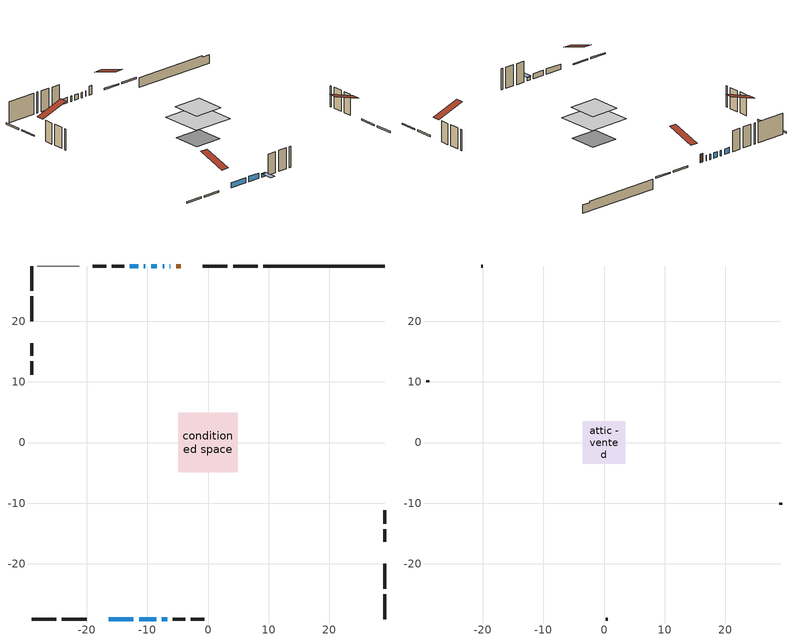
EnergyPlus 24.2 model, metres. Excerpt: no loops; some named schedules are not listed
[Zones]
conditioned space
 floor adiabatic (AdiabaticFloorConstruction): -4.91,-4.91 -4.91,4.91 4.91,4.91 4.91,-4.91 z2.75
 floor foundation (Slab1 construction): -3.32,-3.32 -3.32,3.32 3.32,3.32 3.32,-3.32 z-1.98
 wall outside (RimJoist1 construction): 8.23,29.12 4.13,29.12 / -29.12,-29.12 -25.03,-29.12 / -29.12,29.12 -29.12,25.03 / 29.12,-29.12 29.12,-25.03 z0.31:0.61
 wall outside (RimJoist2 construction): 3.2,29.12 -0.89,29.12 / -24.1,-29.12 -20.01,-29.12 / -29.12,24.1 -29.12,20.01 / 29.12,-24.1 29.12,-20.01 z0.31:0.61
 wall outside (AdiabaticWallConstruction 1): -4.53,29.12 -5.28,29.12 z0.31:2.34
 wall outside (AdiabaticWallConstruction): -6.21,29.12 -6.31,29.12 / -7.24,29.12 -7.49,29.12 / -8.42,29.12 -9.39,29.12 / -16.36,-29.12 -12.3,-29.12 / -10.32,29.12 -10.58,29.12 / -11.37,-29.12 -8.55,-29.12 / -11.5,29.12 -12.92,29.12 z0.31:1.53; -7.62,-29.12 -6.76,-29.12 z0.31:1.02
 wall outside (Wall1 construction): -13.84,29.12 -15.9,29.12 / -5.83,-29.12 -3.78,-29.12 / -29.12,16.36 -29.12,14.31 / 29.12,-16.36 29.12,-14.31 z0.31:5.19
 wall outside (Wall2 construction): -16.83,29.12 -19.04,29.12 / -2.85,-29.12 -0.63,-29.12 / -29.12,13.38 -29.12,11.17 / 29.12,-13.38 29.12,-11.17 z0.31:5.19
 wall foundation (FoundationWall1 construction): 9.15,29.12,-1.98 9.15,29.12,0.31 27.12,29.12,0.31 27.12,29.12,0 29.12,29.12,0 29.12,29.12,-1.98
 wall adiabatic (Wall4 construction): -21.21,29.12 -28.19,29.12 z0.31:5.19
 window (WindowConstruction 6): -6.21,29.12 -6.31,29.12 z0.31:1.53
 window (WindowConstruction): -7.24,29.12 -7.49,29.12 z0.31:1.53
 window (WindowConstruction 1): -8.42,29.12 -9.39,29.12 z0.31:1.53
 window (WindowConstruction 2): -16.36,-29.12 -12.3,-29.12 z0.31:1.53
 window (WindowConstruction 3): -10.32,29.12 -10.58,29.12 z0.31:1.53
 window (WindowConstruction 4): -11.37,-29.12 -8.55,-29.12 z0.31:1.53
 window (WindowConstruction 5): -11.51,29.12 -12.92,29.12 z0.31:1.53
 window (WindowConstruction 7): -7.62,-29.12 -6.76,-29.12 z0.31:1.02
 door (Door): -4.53,29.12 -5.28,29.12 z0.31:2.34
 ceiling adiabatic (AdiabaticFloorConstruction): 4.91,-4.91 4.91,4.91 -4.91,4.91 -4.91,-4.91 z2.75
attic - vented
 floor to conditioned space (Floor1 construction Reversed): -3.47,-3.47 -3.47,3.47 3.47,3.47 3.47,-3.47 z5.19
 wall outside (Wall3 construction): -19.97,29.12 -20.29,29.12 / 0.3,-29.12 0.61,-29.12 / -29.12,10.24 -29.12,9.92 / 29.12,-10.24 29.12,-9.92 z0.31:5.19
 roof outside (Roof1 construction): -3.6,29.12,5.19 -3.6,22.35,7.44 -1.82,22.35,7.44 -1.82,29.12,5.19; -17.29,-29.12,5.19 -17.29,-22.35,7.44 -19.08,-22.35,7.44 -19.08,-29.12,5.19; -29.12,17.29,5.19 -22.35,17.29,7.44 -22.35,19.08,7.44 -29.12,19.08,5.19; 29.12,-17.29,5.19 22.35,-17.29,7.44 22.35,-19.08,7.44 29.12,-19.08,5.19
shading: -6.61,-29.12 -7.77,-29.12 -7.77,-32.17 -6.61,-32.17 z1.17
[Building]
Building 1: Terrain=Suburbs
[Site:Location]
Abbotsford AP_BC: Latitude {deg}=49.03; Longitude {deg}=-122.36; Time Zone {hr}=-8; Elevation {m}=59; Keep Site Location Information=Yes
[Site:GroundTemperature:Shallow]
7.96212, 6.86663, 6.7789, 7.29877, 9.38574, 11.463, 13.2638, 14.4046, 14.5016, 13.5737, 11.8188, 9.80525
[Site:WaterMainsTemperature]
Calculation Method=Schedule; Temperature Schedule=mains temperature schedule
[Material] Roughness=Rough; Thermal Absorptance=0.9
Name | Thickness {m} | Conductivity {W/m-K} | Density {kg/m3} | Specific Heat {J/kg-K} | Solar Absorptance | Visible Absorptance
asphalt or fiberglass shingles | 0.00635 | 0.162714 | 1121.4 | 1465.45 | 0.4 | 0.4
ceiling stud and cavity | 0.1397 | 0.0760664 | 65.682 | 1177.47 | 0.7 | 0.7
concrete 4.0 in. | 0.1016 | 1.803125 | 2242.8 | 837.4 | 0.7 | 0.7
concrete 8.0 in. | 0.2032 | 1.803125 | 2242.8 | 837.4 | 0.7 | 0.7
door material | 0.04445 | 0.053851 | 512.64 | 1214.23 | 0.7 | 0.7
exterior vertical ins | 0.0368971 | 0.029427 | 32.04 | 1214.23 | 0.7 | 0.7
floor covering | 0.0127 | 0.0433444 | 54.468 | 1339.84 | 0.6 | 0.6
floor rigid ins; wall rigid ins | 0.512978 | 0.029427 | 32.04 | 1214.23 | 0.7 | 0.7
floor stud and cavity | 0.1397 | 1.75129 | 37.0049 | 1207.88 | 0.7 | 0.7
furniture material conditioned space 1 | 0.1524 | 0.115458 | 640.8 | 1214.23 | 0.6 | 0.6
gypsum board | 0.0127 | 0.160291 | 801 | 837.4 | 0.6 | 0.6
gypsum board 1 | 0.0127 | 0.160291 | 801 | 837.4 | 0.7 | 0.7
osb sheathing 0.5 in. | 0.0127 | 0.115458 | 512.64 | 1214.23 | 0.7 | 0.7
osb sheathing 0.5 in. 1 | 0.0127 | 0.115458 | 512.64 | 1214.23 | 0.4 | 0.4
osb sheathing 0.75 in. | 0.01905 | 0.115458 | 512.64 | 1214.23 | 0.7 | 0.7
osb sheathing 2.0 in. | 0.0508 | 0.115458 | 512.64 | 1214.23 | 0.7 | 0.7
rim joist stud and cavity | 0.0508 | 0.0452492 | 125.044 | 1163.47 | 0.6 | 0.6
rim joist stud and cavity 1 | 0.0508 | 0.0383858 | 125.044 | 1163.47 | 0.6 | 0.6
wall stud and cavity | 0.1397 | 0.0994217 | 139.0536 | 1170.24 | 0.7 | 0.7
wall stud and cavity 1 | 0.1397 | 0.0992973 | 139.0536 | 1170.24 | 0.7 | 0.7
wall stud and cavity 2 | 0.0889 | 6.9971 | 50.32683 | 1063.81 | 0.6 | 0.6
wall stud and cavity 3 | 0.1397 | 0.0889898 | 139.0536 | 1170.24 | 0.7 | 0.7
wall stud and cavity 4 | 0.0889 | 0.380278 | 52.3479 | 1209.89 | 0.7 | 0.7
wall stud and cavity 5 | 0.0889 | 0.391764 | 83.0341 | 1211.67 | 0.7 | 0.7
wood siding | 0.0254 | 0.102417 | 544.68 | 1172.36 | 0.4 | 0.4
wood siding 1 | 0.00254 | 0.102417 | 544.68 | 1172.36 | 0.4 | 0.4
wood siding 2; wood siding 3; wood siding 4 | 0.0254 | 0.102417 | 544.68 | 1172.36 | 0.7 | 0.7
[WindowMaterial:SimpleGlazingSystem]
Name | U-Factor {W/m2-K} | Solar Heat Gain Coefficient
WindowMaterial | 7.90491 | 0.64
WindowMaterial 1 | 7.14236 | 0.74
WindowMaterial 2 | 6.958389 | 0.78
WindowMaterial 3 | 7.00722 | 0.76
WindowMaterial 4 | 5.51277 | 0.55
WindowMaterial 5 | 3.0383 | 0.47
[Construction]
AdiabaticFloorConstruction: floor stud and cavity, floor rigid ins, osb sheathing 0.75 in., floor covering
AdiabaticWallConstruction: wood siding 3, wall rigid ins, wall stud and cavity 4, gypsum board
AdiabaticWallConstruction 1: wood siding 4, wall rigid ins, wall stud and cavity 4, gypsum board
Door: door material
Floor1 construction Reversed: gypsum board, ceiling stud and cavity
FoundationWall1 construction: concrete 8.0 in., gypsum board 1
furniture construction conditioned space 1: furniture material conditioned space 1
PartitionWallConstruction: gypsum board, wall stud and cavity 5, gypsum board
RimJoist1 construction: wood siding 2, osb sheathing 2.0 in., rim joist stud and cavity
RimJoist2 construction: wood siding 2, osb sheathing 2.0 in., rim joist stud and cavity 1
Roof1 construction: asphalt or fiberglass shingles
Slab1 construction: concrete 4.0 in.
Wall1 construction: wood siding, osb sheathing 0.5 in., wall stud and cavity, gypsum board
Wall2 construction: wood siding, osb sheathing 0.5 in., wall stud and cavity 1, gypsum board
Wall3 construction: wood siding 1, wall stud and cavity 2
Wall4 construction: osb sheathing 0.5 in. 1, wall stud and cavity 3, gypsum board
WindowConstruction; WindowConstruction 3: WindowMaterial
WindowConstruction 1: WindowMaterial 1
WindowConstruction 2: WindowMaterial 2
WindowConstruction 4; WindowConstruction 5: WindowMaterial 3
WindowConstruction 6: WindowMaterial 4
WindowConstruction 7: WindowMaterial 5
[Zone] Multiplier=1; Part of Total Floor Area=Yes
Name | Volume {m3}
attic - vented | 17.6862
conditioned space | 358.1
[Space]
Name | Zone | Volume {m3}
attic - vented 1 | attic - vented | 17.6862
conditioned space 1 | conditioned space | 358.1
[ZoneInfiltration:EffectiveLeakageArea]
infil attic - vented 1: Zone or Space=attic - vented 1; Schedule=Always On Discrete; Effective Air Leakage Area {cm2}=2186.72; Stack Coefficient=0.000496013; Wind Coefficient=1.50476e-05
[ZoneMixing]
whole house fan mix: Zone or Space=attic - vented; Schedule=Always On Continuous; Design Flow Rate Calculation Method=Flow/Zone; Design Flow Rate {m3/s}=0; Source Zone or Space=conditioned space
[SurfaceProperty:ExposedFoundationPerimeter]
Slab1: Exposed Perimeter Calculation Method=TotalExposedPerimeter; Total Exposed Perimeter {m}=19.964
[InternalMass] Zone or ZoneList=conditioned space; Space or SpaceList=conditioned space 1
Name | Construction | Surface Area {m2}
furniture mass conditioned space 1 | furniture construction conditioned space 1 | 56.2799
partition wall mass | PartitionWallConstruction | 140.7
[Lights]
interior lighting: Zone or ZoneList or Space or SpaceList=conditioned space 1; Schedule=interior lighting schedule; Design Level Calculation Method=LightingLevel; Lighting Level {W}=343.2; Return Air Fraction=0; Fraction Radiant=0.6; Fraction Visible=0.2; Fraction Replaceable=1
[People]
occupants: Zone or ZoneList or Space or SpaceList=conditioned space 1; Number of People Schedule=occupants schedule; Number of People Calculation Method=People; Number of People=3; Fraction Radiant=0.314171; Sensible Heat Fraction=0.56303; Activity Level Schedule=occupants activity schedule; Carbon Dioxide Generation Rate {m3/s-W}=0; Enable ASHRAE 55 Comfort Warnings=No; Mean Radiant Temperature Calculation Type=EnclosureAveraged
[ElectricEquipment] Zone or ZoneList or Space or SpaceList=conditioned space 1; Design Level Calculation Method=EquipmentLevel
Name | Schedule | Design Level {W} | Fraction Latent | Fraction Radiant | Fraction Lost
clothes dryer | clothes dryer schedule | 140.772 | 0.015 | 0.081 | 0.85
clothes washer | clothes washer schedule | 32.1985 | 0.03 | 0.162 | 0.7
cooking range | cooking range schedule | 208.969 | 0.08 | 0.432 | 0.2
dishwasher | dishwasher schedule | 66.8632 | 0.3 | 0.18 | 0.4
fridge | fridge schedule | 72.9452 | 0 | 0.6 | 0
mech vent house fan | mech vent house fan schedule | 0 | 0 | 0 | 1
mech vent house fan cfis | mech vent house fan cfis schedule | 0 | 0 | 0 | 0
misc plug loads | misc plug loads schedule | 494.7 | 0.045 | 0.513 | 0.1
whole house fan | Always On Discrete | 0 | 0 | 0 | 1
[OtherEquipment] Zone or ZoneList or Space or SpaceList=conditioned space 1; Design Level Calculation Method=EquipmentLevel
Name | Fuel Type | Schedule | Design Level {W} | Fraction Latent | Fraction Radiant | Fraction Lost
clothes dryer 1 | Electricity | clothes dryer schedule | 0 | 0.015 | 0.081 | 0.85
cooking range 1 | Electricity | cooking range schedule | 0 | 0.08 | 0.432 | 0.2
general water use latent | None | general water use schedule | 59.3978 | 1 | 0 | 0
general water use sensible | None | general water use schedule | -58.539 | 0 | 0.6 | 0
mech vent house fan latent load | None | Always On Discrete | 0 | 1 | 0 | 0
mech vent house fan sensible load | None | Always On Discrete | 0 | 0 | 0 | 0
water heater energy adjustment1 | NaturalGas | Always On Discrete | 0.01 | 0 | 0 | 1
[ZoneInfiltration:DesignFlowRate] Zone or ZoneList or Space or SpaceList=conditioned space 1; Schedule=Always On Discrete; Design Flow Rate Calculation Method=Flow/Zone; Design Flow Rate {m3/s}=0
infil flow; natural vent flow; whole house fan flow
[Foundation:Kiva]
Foundation Kiva 1: Initial Indoor Air Temperature {C}=18; Wall Height Above Grade {m}=0.309982; Wall Depth Below Slab {m}=0.2032; Custom Block Material Name 1=exterior vertical ins; Custom Block Depth 1 {m}=2.28999; Custom Block X Position 1 {m}=0.2159; Custom Block Z Position 1 {m}=0
[Foundation:Kiva:Settings]
Soil Conductivity {W/m-K}=0.849921; Soil Density {kg/m3}=1842.3; Soil Specific Heat {J/kg-K}=418.7; Ground Solar Absorptivity=0.9; Ground Thermal Absorptivity=0.9; Ground Surface Roughness {m}=0.03; Far-Field Width {m}=40; Deep-Ground Boundary Condition=ZeroFlux; Deep-Ground Depth {m}=40; Minimum Cell Dimension {m}=0.2; Maximum Cell Growth Coefficient=3; Simulation Timestep=Timestep
[Exterior:Lights]
exterior lighting: Schedule=exterior lighting schedule; Design Level {W}=75.6
[Schedule:Constant]
Name | Hourly Value
Always On Continuous; mech vent house fan schedule; mech vent house fan cfis schedule; Always On Discrete | 1
occupants activity schedule | 117.228
fridge schedule | 0
[Schedule:Day:Interval]
interior lighting schedule day: No, 01:00, 0.108182, 04:00, 0.0901515, 05:00, 0.0991667, 06:00, 0.162273, 07:00, 0.270455, 08:00, 0.342576, 10:00, 0.369621, 11:00, 0.351591, 12:00, 0.333561, 13:00, 0.324545, 14:00, 0.31553, 15:00, 0.333561, 16:00, 0.369621, 17:00, 0.450758, 18:00, 0.585985, 19:00, 0.775303, 20:00, 0.955606, 21:00, 0.991667, 22:00, 0.712197, 23:00, 0.360606, 24:00, 0.162273
interior lighting schedule day 1: No, 01:00, 0.100909, 04:00, 0.0840909, 05:00, 0.0925, 06:00, 0.151364, 07:00, 0.252273, 08:00, 0.319545, 10:00, 0.344773, 11:00, 0.327955, 12:00, 0.311136, 13:00, 0.302727, 14:00, 0.294318, 15:00, 0.311136, 16:00, 0.344773, 17:00, 0.420455, 18:00, 0.546591, 19:00, 0.723182, 20:00, 0.891364, 21:00, 0.925, 22:00, 0.664318, 23:00, 0.336364, 24:00, 0.151364
interior lighting schedule default day: No, 24:00, 0
[Schedule:Week:Daily]
interior lighting schedule Week Rule - Jan1-Jan27: interior lighting schedule day, interior lighting schedule day, interior lighting schedule day, interior lighting schedule day, interior lighting schedule day, interior lighting schedule day, interior lighting schedule day, interior lighting schedule default day, interior lighting schedule default day, interior lighting schedule default day, interior lighting schedule default day, interior lighting schedule default day
interior lighting schedule Week Rule - Jan28-Feb3: interior lighting schedule day, interior lighting schedule day, interior lighting schedule day, interior lighting schedule day, interior lighting schedule day 1, interior lighting schedule day 1, interior lighting schedule day 1, interior lighting schedule default day, interior lighting schedule default day, interior lighting schedule default day, interior lighting schedule default day, interior lighting schedule default day
interior lighting schedule Week Rule - Feb4-Feb24: interior lighting schedule day 1, interior lighting schedule day 1, interior lighting schedule day 1, interior lighting schedule day 1, interior lighting schedule day 1, interior lighting schedule day 1, interior lighting schedule day 1, interior lighting schedule default day, interior lighting schedule default day, interior lighting schedule default day, interior lighting schedule default day, interior lighting schedule default day
interior lighting schedule Week Rule - Feb25-Mar3: interior lighting schedule day 1, interior lighting schedule day 1, interior lighting schedule day 1, interior lighting schedule day 1, interior lighting schedule day 2, interior lighting schedule day 2, interior lighting schedule day 2, interior lighting schedule default day, interior lighting schedule default day, interior lighting schedule default day, interior lighting schedule default day, interior lighting schedule default day
interior lighting schedule Week Rule - Mar4-Mar31: interior lighting schedule day 2, interior lighting schedule day 2, interior lighting schedule day 2, interior lighting schedule day 2, interior lighting schedule day 2, interior lighting schedule day 2, interior lighting schedule day 2, interior lighting schedule default day, interior lighting schedule default day, interior lighting schedule default day, interior lighting schedule default day, interior lighting schedule default day
interior lighting schedule Week Rule - Apr1-Apr28: interior lighting schedule day 3, interior lighting schedule day 3, interior lighting schedule day 3, interior lighting schedule day 3, interior lighting schedule day 3, interior lighting schedule day 3, interior lighting schedule day 3, interior lighting schedule default day, interior lighting schedule default day, interior lighting schedule default day, interior lighting schedule default day, interior lighting schedule default day
interior lighting schedule Week Rule - Apr29-May5: interior lighting schedule day 3, interior lighting schedule day 3, interior lighting schedule day 4, interior lighting schedule day 4, interior lighting schedule day 4, interior lighting schedule day 4, interior lighting schedule day 4, interior lighting schedule default day, interior lighting schedule default day, interior lighting schedule default day, interior lighting schedule default day, interior lighting schedule default day
interior lighting schedule Week Rule - May6-May26: interior lighting schedule day 4, interior lighting schedule day 4, interior lighting schedule day 4, interior lighting schedule day 4, interior lighting schedule day 4, interior lighting schedule day 4, interior lighting schedule day 4, interior lighting schedule default day, interior lighting schedule default day, interior lighting schedule default day, interior lighting schedule default day, interior lighting schedule default day
interior lighting schedule Week Rule - May27-Jun2: interior lighting schedule day 4, interior lighting schedule day 4, interior lighting schedule day 4, interior lighting schedule day 4, interior lighting schedule day 4, interior lighting schedule day 5, interior lighting schedule day 5, interior lighting schedule default day, interior lighting schedule default day, interior lighting schedule default day, interior lighting schedule default day, interior lighting schedule default day
interior lighting schedule Week Rule - Jun3-Jun30: interior lighting schedule day 5, interior lighting schedule day 5, interior lighting schedule day 5, interior lighting schedule day 5, interior lighting schedule day 5, interior lighting schedule day 5, interior lighting schedule day 5, interior lighting schedule default day, interior lighting schedule default day, interior lighting schedule default day, interior lighting schedule default day, interior lighting schedule default day
interior lighting schedule Week Rule - Jul1-Jul28: interior lighting schedule day 6, interior lighting schedule day 6, interior lighting schedule day 6, interior lighting schedule day 6, interior lighting schedule day 6, interior lighting schedule day 6, interior lighting schedule day 6, interior lighting schedule default day, interior lighting schedule default day, interior lighting schedule default day, interior lighting schedule default day, interior lighting schedule default day
interior lighting schedule Week Rule - Jul29-Aug4: interior lighting schedule day 6, interior lighting schedule day 6, interior lighting schedule day 6, interior lighting schedule day 7, interior lighting schedule day 7, interior lighting schedule day 7, interior lighting schedule day 7, interior lighting schedule default day, interior lighting schedule default day, interior lighting schedule default day, interior lighting schedule default day, interior lighting schedule default day
interior lighting schedule Week Rule - Aug5-Aug25: interior lighting schedule day 7, interior lighting schedule day 7, interior lighting schedule day 7, interior lighting schedule day 7, interior lighting schedule day 7, interior lighting schedule day 7, interior lighting schedule day 7, interior lighting schedule default day, interior lighting schedule default day, interior lighting schedule default day, interior lighting schedule default day, interior lighting schedule default day
interior lighting schedule Week Rule - Aug26-Sep1: interior lighting schedule day 7, interior lighting schedule day 7, interior lighting schedule day 7, interior lighting schedule day 7, interior lighting schedule day 7, interior lighting schedule day 7, interior lighting schedule day 8, interior lighting schedule default day, interior lighting schedule default day, interior lighting schedule default day, interior lighting schedule default day, interior lighting schedule default day
interior lighting schedule Week Rule - Sep2-Sep29: interior lighting schedule day 8, interior lighting schedule day 8, interior lighting schedule day 8, interior lighting schedule day 8, interior lighting schedule day 8, interior lighting schedule day 8, interior lighting schedule day 8, interior lighting schedule default day, interior lighting schedule default day, interior lighting schedule default day, interior lighting schedule default day, interior lighting schedule default day
interior lighting schedule Week Rule - Sep30-Oct6: interior lighting schedule day 8, interior lighting schedule day 9, interior lighting schedule day 9, interior lighting schedule day 9, interior lighting schedule day 9, interior lighting schedule day 9, interior lighting schedule day 9, interior lighting schedule default day, interior lighting schedule default day, interior lighting schedule default day, interior lighting schedule default day, interior lighting schedule default day
interior lighting schedule Week Rule - Oct7-Oct27: interior lighting schedule day 9, interior lighting schedule day 9, interior lighting schedule day 9, interior lighting schedule day 9, interior lighting schedule day 9, interior lighting schedule day 9, interior lighting schedule day 9, interior lighting schedule default day, interior lighting schedule default day, interior lighting schedule default day, interior lighting schedule default day, interior lighting schedule default day
interior lighting schedule Week Rule - Oct28-Nov3: interior lighting schedule day 9, interior lighting schedule day 9, interior lighting schedule day 9, interior lighting schedule day 9, interior lighting schedule day 10, interior lighting schedule day 10, interior lighting schedule day 10, interior lighting schedule default day, interior lighting schedule default day, interior lighting schedule default day, interior lighting schedule default day, interior lighting schedule default day
interior lighting schedule Week Rule - Nov4-Nov24: interior lighting schedule day 10, interior lighting schedule day 10, interior lighting schedule day 10, interior lighting schedule day 10, interior lighting schedule day 10, interior lighting schedule day 10, interior lighting schedule day 10, interior lighting schedule default day, interior lighting schedule default day, interior lighting schedule default day, interior lighting schedule default day, interior lighting schedule default day
interior lighting schedule Week Rule - Nov25-Dec1: interior lighting schedule day 10, interior lighting schedule day 10, interior lighting schedule day 10, interior lighting schedule day 10, interior lighting schedule day 10, interior lighting schedule day 10, interior lighting schedule day 11, interior lighting schedule default day, interior lighting schedule default day, interior lighting schedule default day, interior lighting schedule default day, interior lighting schedule default day
interior lighting schedule Week Rule - Dec2-Dec31: interior lighting schedule day 11, interior lighting schedule day 11, interior lighting schedule day 11, interior lighting schedule day 11, interior lighting schedule day 11, interior lighting schedule day 11, interior lighting schedule day 11, interior lighting schedule default day, interior lighting schedule default day, interior lighting schedule default day, interior lighting schedule default day, interior lighting schedule default day
occupants schedule Week Rule - Jan1-Dec31: occupants schedule day, occupants schedule day, occupants schedule day, occupants schedule day, occupants schedule day, occupants schedule day, occupants schedule day, occupants schedule default day, occupants schedule default day, occupants schedule default day, occupants schedule default day, occupants schedule default day
clothes dryer schedule Week Rule - Jan1-Dec31: clothes dryer schedule day, clothes dryer schedule day, clothes dryer schedule day, clothes dryer schedule day, clothes dryer schedule day, clothes dryer schedule day, clothes dryer schedule day, clothes dryer schedule default day, clothes dryer schedule default day, clothes dryer schedule default day, clothes dryer schedule default day, clothes dryer schedule default day
clothes washer schedule Week Rule - Jan1-Dec31: clothes washer schedule day, clothes washer schedule day, clothes washer schedule day, clothes washer schedule day, clothes washer schedule day, clothes washer schedule day, clothes washer schedule day, clothes washer schedule default day, clothes washer schedule default day, clothes washer schedule default day, clothes washer schedule default day, clothes washer schedule default day
cooking range schedule Week Rule - Jan1-Dec31: cooking range schedule day, cooking range schedule day, cooking range schedule day, cooking range schedule day, cooking range schedule day, cooking range schedule day, cooking range schedule day, cooking range schedule default day, cooking range schedule default day, cooking range schedule default day, cooking range schedule default day, cooking range schedule default day
dishwasher schedule Week Rule - Jan1-Dec31: dishwasher schedule day, dishwasher schedule day, dishwasher schedule day, dishwasher schedule day, dishwasher schedule day, dishwasher schedule day, dishwasher schedule day, dishwasher schedule default day, dishwasher schedule default day, dishwasher schedule default day, dishwasher schedule default day, dishwasher schedule default day
misc plug loads schedule Week Rule - Jan1-Dec31: misc plug loads schedule day, misc plug loads schedule day, misc plug loads schedule day, misc plug loads schedule day, misc plug loads schedule day, misc plug loads schedule day, misc plug loads schedule day, misc plug loads schedule default day, misc plug loads schedule default day, misc plug loads schedule default day, misc plug loads schedule default day, misc plug loads schedule default day
general water use schedule Week Rule - Jan1-Dec31: general water use schedule day, general water use schedule day, general water use schedule day, general water use schedule day, general water use schedule day, general water use schedule day, general water use schedule day, general water use schedule default day, general water use schedule default day, general water use schedule default day, general water use schedule default day, general water use schedule default day
exterior lighting schedule Week Rule - Jan1-Jan27: exterior lighting schedule day, exterior lighting schedule day, exterior lighting schedule day, exterior lighting schedule day, exterior lighting schedule day, exterior lighting schedule day, exterior lighting schedule day, exterior lighting schedule default day, exterior lighting schedule default day, exterior lighting schedule default day, exterior lighting schedule default day, exterior lighting schedule default day
exterior lighting schedule Week Rule - Jan28-Feb3: exterior lighting schedule day, exterior lighting schedule day, exterior lighting schedule day, exterior lighting schedule day, exterior lighting schedule day 1, exterior lighting schedule day 1, exterior lighting schedule day 1, exterior lighting schedule default day, exterior lighting schedule default day, exterior lighting schedule default day, exterior lighting schedule default day, exterior lighting schedule default day
exterior lighting schedule Week Rule - Feb4-Feb24: exterior lighting schedule day 1, exterior lighting schedule day 1, exterior lighting schedule day 1, exterior lighting schedule day 1, exterior lighting schedule day 1, exterior lighting schedule day 1, exterior lighting schedule day 1, exterior lighting schedule default day, exterior lighting schedule default day, exterior lighting schedule default day, exterior lighting schedule default day, exterior lighting schedule default day
exterior lighting schedule Week Rule - Feb25-Mar3: exterior lighting schedule day 1, exterior lighting schedule day 1, exterior lighting schedule day 1, exterior lighting schedule day 1, exterior lighting schedule day 2, exterior lighting schedule day 2, exterior lighting schedule day 2, exterior lighting schedule default day, exterior lighting schedule default day, exterior lighting schedule default day, exterior lighting schedule default day, exterior lighting schedule default day
exterior lighting schedule Week Rule - Mar4-Mar31: exterior lighting schedule day 2, exterior lighting schedule day 2, exterior lighting schedule day 2, exterior lighting schedule day 2, exterior lighting schedule day 2, exterior lighting schedule day 2, exterior lighting schedule day 2, exterior lighting schedule default day, exterior lighting schedule default day, exterior lighting schedule default day, exterior lighting schedule default day, exterior lighting schedule default day
exterior lighting schedule Week Rule - Apr1-Apr28: exterior lighting schedule day 3, exterior lighting schedule day 3, exterior lighting schedule day 3, exterior lighting schedule day 3, exterior lighting schedule day 3, exterior lighting schedule day 3, exterior lighting schedule day 3, exterior lighting schedule default day, exterior lighting schedule default day, exterior lighting schedule default day, exterior lighting schedule default day, exterior lighting schedule default day
exterior lighting schedule Week Rule - Apr29-May5: exterior lighting schedule day 3, exterior lighting schedule day 3, exterior lighting schedule day 4, exterior lighting schedule day 4, exterior lighting schedule day 4, exterior lighting schedule day 4, exterior lighting schedule day 4, exterior lighting schedule default day, exterior lighting schedule default day, exterior lighting schedule default day, exterior lighting schedule default day, exterior lighting schedule default day
exterior lighting schedule Week Rule - May6-May26: exterior lighting schedule day 4, exterior lighting schedule day 4, exterior lighting schedule day 4, exterior lighting schedule day 4, exterior lighting schedule day 4, exterior lighting schedule day 4, exterior lighting schedule day 4, exterior lighting schedule default day, exterior lighting schedule default day, exterior lighting schedule default day, exterior lighting schedule default day, exterior lighting schedule default day
exterior lighting schedule Week Rule - May27-Jun2: exterior lighting schedule day 4, exterior lighting schedule day 4, exterior lighting schedule day 4, exterior lighting schedule day 4, exterior lighting schedule day 4, exterior lighting schedule day 5, exterior lighting schedule day 5, exterior lighting schedule default day, exterior lighting schedule default day, exterior lighting schedule default day, exterior lighting schedule default day, exterior lighting schedule default day
exterior lighting schedule Week Rule - Jun3-Jun30: exterior lighting schedule day 5, exterior lighting schedule day 5, exterior lighting schedule day 5, exterior lighting schedule day 5, exterior lighting schedule day 5, exterior lighting schedule day 5, exterior lighting schedule day 5, exterior lighting schedule default day, exterior lighting schedule default day, exterior lighting schedule default day, exterior lighting schedule default day, exterior lighting schedule default day
exterior lighting schedule Week Rule - Jul1-Jul28: exterior lighting schedule day 6, exterior lighting schedule day 6, exterior lighting schedule day 6, exterior lighting schedule day 6, exterior lighting schedule day 6, exterior lighting schedule day 6, exterior lighting schedule day 6, exterior lighting schedule default day, exterior lighting schedule default day, exterior lighting schedule default day, exterior lighting schedule default day, exterior lighting schedule default day
exterior lighting schedule Week Rule - Jul29-Aug4: exterior lighting schedule day 6, exterior lighting schedule day 6, exterior lighting schedule day 6, exterior lighting schedule day 7, exterior lighting schedule day 7, exterior lighting schedule day 7, exterior lighting schedule day 7, exterior lighting schedule default day, exterior lighting schedule default day, exterior lighting schedule default day, exterior lighting schedule default day, exterior lighting schedule default day
exterior lighting schedule Week Rule - Aug5-Aug25: exterior lighting schedule day 7, exterior lighting schedule day 7, exterior lighting schedule day 7, exterior lighting schedule day 7, exterior lighting schedule day 7, exterior lighting schedule day 7, exterior lighting schedule day 7, exterior lighting schedule default day, exterior lighting schedule default day, exterior lighting schedule default day, exterior lighting schedule default day, exterior lighting schedule default day
exterior lighting schedule Week Rule - Aug26-Sep1: exterior lighting schedule day 7, exterior lighting schedule day 7, exterior lighting schedule day 7, exterior lighting schedule day 7, exterior lighting schedule day 7, exterior lighting schedule day 7, exterior lighting schedule day 8, exterior lighting schedule default day, exterior lighting schedule default day, exterior lighting schedule default day, exterior lighting schedule default day, exterior lighting schedule default day
exterior lighting schedule Week Rule - Sep2-Sep29: exterior lighting schedule day 8, exterior lighting schedule day 8, exterior lighting schedule day 8, exterior lighting schedule day 8, exterior lighting schedule day 8, exterior lighting schedule day 8, exterior lighting schedule day 8, exterior lighting schedule default day, exterior lighting schedule default day, exterior lighting schedule default day, exterior lighting schedule default day, exterior lighting schedule default day
exterior lighting schedule Week Rule - Sep30-Oct6: exterior lighting schedule day 8, exterior lighting schedule day 9, exterior lighting schedule day 9, exterior lighting schedule day 9, exterior lighting schedule day 9, exterior lighting schedule day 9, exterior lighting schedule day 9, exterior lighting schedule default day, exterior lighting schedule default day, exterior lighting schedule default day, exterior lighting schedule default day, exterior lighting schedule default day
exterior lighting schedule Week Rule - Oct7-Oct27: exterior lighting schedule day 9, exterior lighting schedule day 9, exterior lighting schedule day 9, exterior lighting schedule day 9, exterior lighting schedule day 9, exterior lighting schedule day 9, exterior lighting schedule day 9, exterior lighting schedule default day, exterior lighting schedule default day, exterior lighting schedule default day, exterior lighting schedule default day, exterior lighting schedule default day
exterior lighting schedule Week Rule - Oct28-Nov3: exterior lighting schedule day 9, exterior lighting schedule day 9, exterior lighting schedule day 9, exterior lighting schedule day 9, exterior lighting schedule day 10, exterior lighting schedule day 10, exterior lighting schedule day 10, exterior lighting schedule default day, exterior lighting schedule default day, exterior lighting schedule default day, exterior lighting schedule default day, exterior lighting schedule default day
exterior lighting schedule Week Rule - Nov4-Nov24: exterior lighting schedule day 10, exterior lighting schedule day 10, exterior lighting schedule day 10, exterior lighting schedule day 10, exterior lighting schedule day 10, exterior lighting schedule day 10, exterior lighting schedule day 10, exterior lighting schedule default day, exterior lighting schedule default day, exterior lighting schedule default day, exterior lighting schedule default day, exterior lighting schedule default day
exterior lighting schedule Week Rule - Nov25-Dec1: exterior lighting schedule day 10, exterior lighting schedule day 10, exterior lighting schedule day 10, exterior lighting schedule day 10, exterior lighting schedule day 10, exterior lighting schedule day 10, exterior lighting schedule day 11, exterior lighting schedule default day, exterior lighting schedule default day, exterior lighting schedule default day, exterior lighting schedule default day, exterior lighting schedule default day
exterior lighting schedule Week Rule - Dec2-Dec31: exterior lighting schedule day 11, exterior lighting schedule day 11, exterior lighting schedule day 11, exterior lighting schedule day 11, exterior lighting schedule day 11, exterior lighting schedule day 11, exterior lighting schedule day 11, exterior lighting schedule default day, exterior lighting schedule default day, exterior lighting schedule default day, exterior lighting schedule default day, exterior lighting schedule default day
[Schedule:Year]
interior lighting schedule: interior lighting schedule Week Rule - Jan1-Jan27, 1, 1, 1, 27, interior lighting schedule Week Rule - Jan28-Feb3, 1, 28, 2, 3, interior lighting schedule Week Rule - Feb4-Feb24, 2, 4, 2, 24, interior lighting schedule Week Rule - Feb25-Mar3, 2, 25, 3, 3, interior lighting schedule Week Rule - Mar4-Mar31, 3, 4, 3, 31, interior lighting schedule Week Rule - Apr1-Apr28, 4, 1, 4, 28, interior lighting schedule Week Rule - Apr29-May5, 4, 29, 5, 5, interior lighting schedule Week Rule - May6-May26, 5, 6, 5, 26, interior lighting schedule Week Rule - May27-Jun2, 5, 27, 6, 2, interior lighting schedule Week Rule - Jun3-Jun30, 6, 3, 6, 30, interior lighting schedule Week Rule - Jul1-Jul28, 7, 1, 7, 28, interior lighting schedule Week Rule - Jul29-Aug4, 7, 29, 8, 4, interior lighting schedule Week Rule - Aug5-Aug25, 8, 5, 8, 25, interior lighting schedule Week Rule - Aug26-Sep1, 8, 26, 9, 1, interior lighting schedule Week Rule - Sep2-Sep29, 9, 2, 9, 29, interior lighting schedule Week Rule - Sep30-Oct6, 9, 30, 10, 6, interior lighting schedule Week Rule - Oct7-Oct27, 10, 7, 10, 27, interior lighting schedule Week Rule - Oct28-Nov3, 10, 28, 11, 3, interior lighting schedule Week Rule - Nov4-Nov24, 11, 4, 11, 24, interior lighting schedule Week Rule - Nov25-Dec1, 11, 25, 12, 1, interior lighting schedule Week Rule - Dec2-Dec31, 12, 2, 12, 31
occupants schedule: occupants schedule Week Rule - Jan1-Dec31, 1, 1, 12, 31
clothes dryer schedule: clothes dryer schedule Week Rule - Jan1-Dec31, 1, 1, 12, 31
clothes washer schedule: clothes washer schedule Week Rule - Jan1-Dec31, 1, 1, 12, 31
cooking range schedule: cooking range schedule Week Rule - Jan1-Dec31, 1, 1, 12, 31
dishwasher schedule: dishwasher schedule Week Rule - Jan1-Dec31, 1, 1, 12, 31
misc plug loads schedule: misc plug loads schedule Week Rule - Jan1-Dec31, 1, 1, 12, 31
general water use schedule: general water use schedule Week Rule - Jan1-Dec31, 1, 1, 12, 31
exterior lighting schedule: exterior lighting schedule Week Rule - Jan1-Jan27, 1, 1, 1, 27, exterior lighting schedule Week Rule - Jan28-Feb3, 1, 28, 2, 3, exterior lighting schedule Week Rule - Feb4-Feb24, 2, 4, 2, 24, exterior lighting schedule Week Rule - Feb25-Mar3, 2, 25, 3, 3, exterior lighting schedule Week Rule - Mar4-Mar31, 3, 4, 3, 31, exterior lighting schedule Week Rule - Apr1-Apr28, 4, 1, 4, 28, exterior lighting schedule Week Rule - Apr29-May5, 4, 29, 5, 5, exterior lighting schedule Week Rule - May6-May26, 5, 6, 5, 26, exterior lighting schedule Week Rule - May27-Jun2, 5, 27, 6, 2, exterior lighting schedule Week Rule - Jun3-Jun30, 6, 3, 6, 30, exterior lighting schedule Week Rule - Jul1-Jul28, 7, 1, 7, 28, exterior lighting schedule Week Rule - Jul29-Aug4, 7, 29, 8, 4, exterior lighting schedule Week Rule - Aug5-Aug25, 8, 5, 8, 25, exterior lighting schedule Week Rule - Aug26-Sep1, 8, 26, 9, 1, exterior lighting schedule Week Rule - Sep2-Sep29, 9, 2, 9, 29, exterior lighting schedule Week Rule - Sep30-Oct6, 9, 30, 10, 6, exterior lighting schedule Week Rule - Oct7-Oct27, 10, 7, 10, 27, exterior lighting schedule Week Rule - Oct28-Nov3, 10, 28, 11, 3, exterior lighting schedule Week Rule - Nov4-Nov24, 11, 4, 11, 24, exterior lighting schedule Week Rule - Nov25-Dec1, 11, 25, 12, 1, exterior lighting schedule Week Rule - Dec2-Dec31, 12, 2, 12, 31
[Schedule:Compact]
mains temperature schedule: Through: 01/01, For: AllDays, Until: 24:00, 11.2911, Through: 01/02, For: AllDays, Until: 24:00, 11.2528, Through: 01/03, For: AllDays, Until: 24:00, 11.2156, Through: 01/04, For: AllDays, Until: 24:00, 11.1794, Through: 01/05, For: AllDays, Until: 24:00, 11.1439, Through: 01/06, For: AllDays, Until: 24:00, 11.1089, Through: 01/07, For: AllDays, Until: 24:00, 11.075, Through: 01/08, For: AllDays, Until: 24:00, 11.0417, Through: 01/09, For: AllDays, Until: 24:00, 11.0094, Through: 01/10, For: AllDays, Until: 24:00, 10.9778, Through: 01/11, For: AllDays, Until: 24:00, 10.9467, Through: 01/12, For: AllDays, Until: 24:00, 10.9167, Through: 01/13, For: AllDays, Until: 24:00, 10.8878, Through: 01/14, For: AllDays, Until: 24:00, 10.8594, Through: 01/15, For: AllDays, Until: 24:00, 10.8322, Through: 01/16, For: AllDays, Until: 24:00, 10.8061, Through: 01/17, For: AllDays, Until: 24:00, 10.7806, Through: 01/18, For: AllDays, Until: 24:00, 10.7556, Through: 01/19, For: AllDays, Until: 24:00, 10.7317, Through: 01/20, For: AllDays, Until: 24:00, 10.7089, Through: 01/21, For: AllDays, Until: 24:00, 10.6872, Through: 01/22, For: AllDays, Until: 24:00, 10.6661, Through: 01/23, For: AllDays, Until: 24:00, 10.6461, Through: 01/24, For: AllDays, Until: 24:00, 10.6267, Through: 01/25, For: AllDays, Until: 24:00, 10.6083, Through: 01/26, For: AllDays, Until: 24:00, 10.5911, Through: 01/27, For: AllDays, Until: 24:00, 10.575, Through: 01/28, For: AllDays, Until: 24:00, 10.5594, Through: 01/29, For: AllDays, Until: 24:00, 10.545, Through: 01/30, For: AllDays, Until: 24:00, 10.5317, Through: 01/31, For: AllDays, Until: 24:00, 10.5194, Through: 02/01, For: AllDays, Until: 24:00, 10.5078, Through: 02/02, For: AllDays, Until: 24:00, 10.4972, Through: 02/03, For: AllDays, Until: 24:00, 10.4878, Through: 02/04, For: AllDays, Until: 24:00, 10.4789, Through: 02/05, For: AllDays, Until: 24:00, 10.4717, Through: 02/06, For: AllDays, Until: 24:00, 10.465, Through: 02/07, For: AllDays, Until: 24:00, 10.4594, Through: 02/08, For: AllDays, Until: 24:00, 10.4544, Through: 02/09, For: AllDays, Until: 24:00, 10.4511, Through: 02/10, For: AllDays, Until: 24:00, 10.4483, Through: 02/11, For: AllDays, Until: 24:00, 10.4467, Through: 02/12, For: AllDays, Until: 24:00, 10.4461, Through: 02/13, For: AllDays, Until: 24:00, 10.4467, Through: 02/14, For: AllDays, Until: 24:00, 10.4478, Through: 02/15, For: AllDays, Until: 24:00, 10.45, Through: 02/16, For: AllDays, Until: 24:00, 10.4533, Through: 02/17, For: AllDays, Until: 24:00, 10.4578, Through: 02/18, For: AllDays, Until: 24:00, 10.4628, Through: 02/19, For: AllDays, Until: 24:00, 10.4694, Through: 02/20, For: AllDays, Until: 24:00, 10.4767, Through: 02/21, For: AllDays, Until: 24:00, 10.485, Through: 02/22, For: AllDays, Until: 24:00, 10.4939, Through: 02/23, For: AllDays, Until: 24:00, 10.5044, Through: 02/24, For: AllDays, Until: 24:00, 10.5156, Through: 02/25, For: AllDays, Until: 24:00, 10.5278, Through: 02/26, For: AllDays, Until: 24:00, 10.5406, Through: 02/27, For: AllDays, Until: 24:00, 10.555, Through: 02/28, For: AllDays, Until: 24:00, 10.57, Through: 03/01, For: AllDays, Until: 24:00, 10.5861, Through: 03/02, For: AllDays, Until: 24:00, 10.6028, Through: 03/03, For: AllDays, Until: 24:00, 10.6211, Through: 03/04, For: AllDays, Until: 24:00, 10.64, Through: 03/05, For: AllDays, Until: 24:00, 10.6594, Through: 03/06, For: AllDays, Until: 24:00, 10.68, Through: 03/07, For: AllDays, Until: 24:00, 10.7017, Through: 03/08, For: AllDays, Until: 24:00, 10.7244, Through: 03/09, For: AllDays, Until: 24:00, 10.7478, Through: 03/10, For: AllDays, Until: 24:00, 10.7722, Through: 03/11, For: AllDays, Until: 24:00, 10.7978, Through: 03/12, For: AllDays, Until: 24:00, 10.8239, Through: 03/13, For: AllDays, Until: 24:00, 10.8511, Through: 03/14, For: AllDays, Until: 24:00, 10.8789, Through: 03/15, For: AllDays, Until: 24:00, 10.9078, Through: 03/16, For: AllDays, Until: 24:00, 10.9372, Through: 03/17, For: AllDays, Until: 24:00, 10.9678, Through: 03/18, For: AllDays, Until: 24:00, 10.9989, Through: 03/19, For: AllDays, Until: 24:00, 11.0311, Through: 03/20, For: AllDays, Until: 24:00, 11.0644, Through: 03/21, For: AllDays, Until: 24:00, 11.0978, Through: 03/22, For: AllDays, Until: 24:00, 11.1328, Through: 03/23, For: AllDays, Until: 24:00, 11.1678, Through: 03/24, For: AllDays, Until: 24:00, 11.2039, Through: 03/25, For: AllDays, Until: 24:00, 11.2411, Through: 03/26, For: AllDays, Until: 24:00, 11.2789, Through: 03/27, For: AllDays, Until: 24:00, 11.3172, Through: 03/28, For: AllDays, Until: 24:00, 11.3567, Through: 03/29, For: AllDays, Until: 24:00, 11.3961, Through: 03/30, For: AllDays, Until: 24:00, 11.4367, Through: 03/31, For: AllDays, Until: 24:00, 11.4783, Through: 04/01, For: AllDays, Until: 24:00, 11.52, Through: 04/02, For: AllDays, Until: 24:00, 11.5628, Through: 04/03, For: AllDays, Until: 24:00, 11.6061, Through: 04/04, For: AllDays, Until: 24:00, 11.65, Through: 04/05, For: AllDays, Until: 24:00, 11.695, Through: 04/06, For: AllDays, Until: 24:00, 11.74, Through: 04/07, For: AllDays, Until: 24:00, 11.7861, Through: 04/08, For: AllDays, Until: 24:00, 11.8322, Through: 04/09, For: AllDays, Until: 24:00, 11.8794, Through: 04/10, For: AllDays, Until: 24:00, 11.9272, Through: 04/11, For: AllDays, Until: 24:00, 11.975, Through: 04/12, For: AllDays, Until: 24:00, 12.0239, Through: 04/13, For: AllDays, Until: 24:00, 12.0733, Through: 04/14, For: AllDays, Until: 24:00, 12.1228, Through: 04/15, For: AllDays, Until: 24:00, 12.1733, Through: 04/16, For: AllDays, Until: 24:00, 12.2239, Through: 04/17, For: AllDays, Until: 24:00, 12.275, Through: 04/18, For: AllDays, Until: 24:00, 12.3267, Through: 04/19, For: AllDays, Until: 24:00, 12.3789, Through: 04/20, For: AllDays, Until: 24:00, 12.4311, Through: 04/21, For: AllDays, Until: 24:00, 12.4839, Through: 04/22, For: AllDays, Until: 24:00, 12.5372, Through: 04/23, For: AllDays, Until: 24:00, 12.5911, Through: 04/24, For: AllDays, Until: 24:00, 12.645, Through: 04/25, For: AllDays, Until: 24:00, 12.6994, Through: 04/26, For: AllDays, Until: 24:00, 12.7539, Through: 04/27, For: AllDays, Until: 24:00, 12.8089, Through: 04/28, For: AllDays, Until: 24:00, 12.8644, Through: 04/29, For: AllDays, Until: 24:00, 12.92, Through: 04/30, For: AllDays, Until: 24:00, 12.9761, Through: 05/01, For: AllDays, Until: 24:00, 13.0317, Through: 05/02, For: AllDays, Until: 24:00, 13.0883, Through: 05/03, For: AllDays, Until: 24:00, 13.145, Through: 05/04, For: AllDays, Until: 24:00, 13.2017, Through: 05/05, For: AllDays, Until: 24:00, 13.2583, Through: 05/06, For: AllDays, Until: 24:00, 13.3156, Through: 05/07, For: AllDays, Until: 24:00, 13.3728, Through: 05/08, For: AllDays, Until: 24:00, 13.43, Through: 05/09, For: AllDays, Until: 24:00, 13.4872, Through: 05/10, For: AllDays, Until: 24:00, 13.545, Through: 05/11, For: AllDays, Until: 24:00, 13.6022, Through: 05/12, For: AllDays, Until: 24:00, 13.66, Through: 05/13, For: AllDays, Until: 24:00, 13.7178, Through: 05/14, For: AllDays, Until: 24:00, 13.7756, Through: 05/15, For: AllDays, Until: 24:00, 13.8333, Through: 05/16, For: AllDays, Until: 24:00, 13.8911, Through: 05/17, For: AllDays, Until: 24:00, 13.9489, Through: 05/18, For: AllDays, Until: 24:00, 14.0061, Through: 05/19, For: AllDays, Until: 24:00, 14.0639, Through: 05/20, For: AllDays, Until: 24:00, 14.1217, Through: 05/21, For: AllDays, Until: 24:00, 14.1789, Through: 05/22, For: AllDays, Until: 24:00, 14.2361, Through: 05/23, For: AllDays, Until: 24:00, 14.2933, Through: 05/24, For: AllDays, Until: 24:00, 14.3506, Through: 05/25, For: AllDays, Until: 24:00, 14.4072, Through: 05/26, For: AllDays, Until: 24:00, 14.4639, Through: 05/27, For: AllDays, Until: 24:00, 14.5206, Through: 05/28, For: AllDays, Until: 24:00, 14.5767, Through: 05/29, For: AllDays, Until: 24:00, 14.6328, Through: 05/30, For: AllDays, Until: 24:00, 14.6883, Through: 05/31, For: AllDays, Until: 24:00, 14.7439, Through: 06/01, For: AllDays, Until: 24:00, 14.7994, Through: 06/02, For: AllDays, Until: 24:00, 14.8544, Through: 06/03, For: AllDays, Until: 24:00, 14.9089, Through: 06/04, For: AllDays, Until: 24:00, 14.9633, Through: 06/05, For: AllDays, Until: 24:00, 15.0172, Through: 06/06, For: AllDays, Until: 24:00, 15.0706, Through: 06/07, For: AllDays, Until: 24:00, 15.1239, Through: 06/08, For: AllDays, Until: 24:00, 15.1767, Through: 06/09, For: AllDays, Until: 24:00, 15.2294, Through: 06/10, For: AllDays, Until: 24:00, 15.2811, Through: 06/11, For: AllDays, Until: 24:00, 15.3328, Through: 06/12, For: AllDays, Until: 24:00, 15.3839, Through: 06/13, For: AllDays, Until: 24:00, 15.435, Through: 06/14, For: AllDays, Until: 24:00, 15.485, Through: 06/15, For: AllDays, Until: 24:00, 15.5344, Through: 06/16, For: AllDays, Until: 24:00, 15.5839, Through: 06/17, For: AllDays, Until: 24:00, 15.6322, Through: 06/18, For: AllDays, Until: 24:00, 15.6806, Through: 06/19, For: AllDays, Until: 24:00, 15.7278, Through: 06/20, For: AllDays, Until: 24:00, 15.775, Through: 06/21, For: AllDays, Until: 24:00, 15.8211, Through: 06/22, For: AllDays, Until: 24:00, 15.8672, Through: 06/23, For: AllDays, Until: 24:00, 15.9122, Through: 06/24, For: AllDays, Until: 24:00, 15.9567, Through: 06/25, For: AllDays, Until: 24:00, 16.0006, Through: 06/26, For: AllDays, Until: 24:00, 16.0439, Through: 06/27, For: AllDays, Until: 24:00, 16.0867, Through: 06/28, For: AllDays, Until: 24:00, 16.1283, Through: 06/29, For: AllDays, Until: 24:00, 16.1694, Through: 06/30, For: AllDays, Until: 24:00, 16.21, Through: 07/01, For: AllDays, Until: 24:00, 16.25, Through: 07/02, For: AllDays, Until: 24:00, 16.2889, Through: 07/03, For: AllDays, Until: 24:00, 16.3272, Through: 07/04, For: AllDays, Until: 24:00, 16.365, Through: 07/05, For: AllDays, Until: 24:00, 16.4017, Through: 07/06, For: AllDays, Until: 24:00, 16.4378, Through: 07/07, For: AllDays, Until: 24:00, 16.4733, Through: 07/08, For: AllDays, Until: 24:00, 16.5078, Through: 07/09, For: AllDays, Until: 24:00, 16.5417, Through: 07/10, For: AllDays, Until: 24:00, 16.5744, Through: 07/11, For: AllDays, Until: 24:00, 16.6067, Through: 07/12, For: AllDays, Until: 24:00, 16.6378, Through: 07/13, For: AllDays, Until: 24:00, 16.6678, Through: 07/14, For: AllDays, Until: 24:00, 16.6978, Through: 07/15, For: AllDays, Until: 24:00, 16.7261, Through: 07/16, For: AllDays, Until: 24:00, 16.7539, Through: 07/17, For: AllDays, Until: 24:00, 16.7811, Through: 07/18, For: AllDays, Until: 24:00, 16.8072, Through: 07/19, For: AllDays, Until: 24:00, 16.8322, Through: 07/20, For: AllDays, Until: 24:00, 16.8567, Through: 07/21, For: AllDays, Until: 24:00, 16.88, Through: 07/22, For: AllDays, Until: 24:00, 16.9022, Through: 07/23, For: AllDays, Until: 24:00, 16.9239, Through: 07/24, For: AllDays, Until: 24:00, 16.9444, Through: 07/25, For: AllDays, Until: 24:00, 16.9639, Through: 07/26, For: AllDays, Until: 24:00, 16.9828, Through: 07/27, For: AllDays, Until: 24:00, 17.0006, Through: 07/28, For: AllDays, Until: 24:00, 17.0178, Through: 07/29, For: AllDays, Until: 24:00, 17.0333, Through: 07/30, For: AllDays, Until: 24:00, 17.0483, Through: 07/31, For: AllDays, Until: 24:00, 17.0622, Through: 08/01, For: AllDays, Until: 24:00, 17.0756, Through: 08/02, For: AllDays, Until: 24:00, 17.0872, Through: 08/03, For: AllDays, Until: 24:00, 17.0983, Through: 08/04, For: AllDays, Until: 24:00, 17.1083, Through: 08/05, For: AllDays, Until: 24:00, 17.1178, Through: 08/06, For: AllDays, Until: 24:00, 17.1256, Through: 08/07, For: AllDays, Until: 24:00, 17.1328, Through: 08/08, For: AllDays, Until: 24:00, 17.1389, Through: 08/09, For: AllDays, Until: 24:00, 17.1444, Through: 08/10, For: AllDays, Until: 24:00, 17.1483, Through: 08/11, For: AllDays, Until: 24:00, 17.1517, Through: 08/12, For: AllDays, Until: 24:00, 17.1539, Through: 08/13, For: AllDays, Until: 24:00, 17.155, Through: 08/14, For: AllDays, Until: 24:00, 17.1556, Through: 08/15, For: AllDays, Until: 24:00, 17.1544, Through: 08/16, For: AllDays, Until: 24:00, 17.1528, Through: 08/17, For: AllDays, Until: 24:00, 17.15, Through: 08/18, For: AllDays, Until: 24:00, 17.1461, Through: 08/19, For: AllDays, Until: 24:00, 17.1417, Through: 08/20, For: AllDays, Until: 24:00, 17.1356, Through: 08/21, For: AllDays, Until: 24:00, 17.1289, Through: 08/22, For: AllDays, Until: 24:00, 17.1211, Through: 08/23, For: AllDays, Until: 24:00, 17.1128, Through: 08/24, For: AllDays, Until: 24:00, 17.1028, Through: 08/25, For: AllDays, Until: 24:00, 17.0922, Through: 08/26, For: AllDays, Until: 24:00, 17.0806, Through: 08/27, For: AllDays, Until: 24:00, 17.0678, Through: 08/28, For: AllDays, Until: 24:00, 17.0544, Through: 08/29, For: AllDays, Until: 24:00, 17.04, Through: 08/30, For: AllDays, Until: 24:00, 17.0244, Through: 08/31, For: AllDays, Until: 24:00, 17.0078, Through: 09/01, For: AllDays, Until: 24:00, 16.9906, Through: 09/02, For: AllDays, Until: 24:00, 16.9722, Through: 09/03, For: AllDays, Until: 24:00, 16.9528, Through: 09/04, For: AllDays, Until: 24:00, 16.9328, Through: 09/05, For: AllDays, Until: 24:00, 16.9117, Through: 09/06, For: AllDays, Until: 24:00, 16.8894, Through: 09/07, For: AllDays, Until: 24:00, 16.8667, Through: 09/08, For: AllDays, Until: 24:00, 16.8428, Through: 09/09, For: AllDays, Until: 24:00, 16.8178, Through: 09/10, For: AllDays, Until: 24:00, 16.7922, Through: 09/11, For: AllDays, Until: 24:00, 16.7656, Through: 09/12, For: AllDays, Until: 24:00, 16.7383, Through: 09/13, For: AllDays, Until: 24:00, 16.71, Through: 09/14, For: AllDays, Until: 24:00, 16.6806, Through: 09/15, For: AllDays, Until: 24:00, 16.6506, Through: 09/16, For: AllDays, Until: 24:00, 16.62, Through: 09/17, For: AllDays, Until: 24:00, 16.5883, Through: 09/18, For: AllDays, Until: 24:00, 16.5556, Through: 09/19, For: AllDays, Until: 24:00, 16.5222, Through: 09/20, For: AllDays, Until: 24:00, 16.4883, Through: 09/21, For: AllDays, Until: 24:00, 16.4533, Through: 09/22, For: AllDays, Until: 24:00, 16.4172, Through: 09/23, For: AllDays, Until: 24:00, 16.3811, Through: 09/24, For: AllDays, Until: 24:00, 16.3439, Through: 09/25, For: AllDays, Until: 24:00, 16.3056, Through: 09/26, For: AllDays, Until: 24:00, 16.2667, Through: 09/27, For: AllDays, Until: 24:00, 16.2272, Through: 09/28, For: AllDays, Until: 24:00, 16.1872, Through: 09/29, For: AllDays, Until: 24:00, 16.1461, Through: 09/30, For: AllDays, Until: 24:00, 16.1044, Through: 10/01, For: AllDays, Until: 24:00, 16.0622, Through: 10/02, For: AllDays, Until: 24:00, 16.0194, Through: 10/03, For: AllDays, Until: 24:00, 15.9756, Through: 10/04, For: AllDays, Until: 24:00, 15.9317, Through: 10/05, For: AllDays, Until: 24:00, 15.8867, Through: 10/06, For: AllDays, Until: 24:00, 15.8411, Through: 10/07, For: AllDays, Until: 24:00, 15.795, Through: 10/08, For: AllDays, Until: 24:00, 15.7483, Through: 10/09, For: AllDays, Until: 24:00, 15.7011, Through: 10/10, For: AllDays, Until: 24:00, 15.6533, Through: 10/11, For: AllDays, Until: 24:00, 15.6044, Through: 10/12, For: AllDays, Until: 24:00, 15.5556, Through: 10/13, For: AllDays, Until: 24:00, 15.5061, Through: 10/14, For: AllDays, Until: 24:00, 15.4561, Through: 10/15, For: AllDays, Until: 24:00, 15.4061, Through: 10/16, For: AllDays, Until: 24:00, 15.355, Through: 10/17, For: AllDays, Until: 24:00, 15.3033, Through: 10/18, For: AllDays, Until: 24:00, 15.2517, Through: 10/19, For: AllDays, Until: 24:00, 15.1994, Through: 10/20, For: AllDays, Until: 24:00, 15.1467, Through: 10/21, For: AllDays, Until: 24:00, 15.0939, Through: 10/22, For: AllDays, Until: 24:00, 15.04, Through: 10/23, For: AllDays, Until: 24:00, 14.9867, Through: 10/24, For: AllDays, Until: 24:00, 14.9322, Through: 10/25, For: AllDays, Until: 24:00, 14.8778, Through: 10/26, For: AllDays, Until: 24:00, 14.8228, Through: 10/27, For: AllDays, Until: 24:00, 14.7678, Through: 10/28, For: AllDays, Until: 24:00, 14.7122, Through: 10/29, For: AllDays, Until: 24:00, 14.6567, Through: 10/30, For: AllDays, Until: 24:00, 14.6006, Through: 10/31, For: AllDays, Until: 24:00, 14.5444, Through: 11/01, For: AllDays, Until: 24:00, 14.4883, Through: 11/02, For: AllDays, Until: 24:00, 14.4317, Through: 11/03, For: AllDays, Until: 24:00, 14.375, Through: 11/04, For: AllDays, Until: 24:00, 14.3178, Through: 11/05, For: AllDays, Until: 24:00, 14.2606, Through: 11/06, For: AllDays, Until: 24:00, 14.2033, Through: 11/07, For: AllDays, Until: 24:00, 14.1461, Through: 11/08, For: AllDays, Until: 24:00, 14.0883, Through: 11/09, For: AllDays, Until: 24:00, 14.0311, Through: 11/10, For: AllDays, Until: 24:00, 13.9733, Through: 11/11, For: AllDays, Until: 24:00, 13.9156, Through: 11/12, For: AllDays, Until: 24:00, 13.8578, Through: 11/13, For: AllDays, Until: 24:00, 13.8006, Through: 11/14, For: AllDays, Until: 24:00, 13.7428, Through: 11/15, For: AllDays, Until: 24:00, 13.685, Through: 11/16, For: AllDays, Until: 24:00, 13.6272, Through: 11/17, For: AllDays, Until: 24:00, 13.5694, Through: 11/18, For: AllDays, Until: 24:00, 13.5122, Through: 11/19, For: AllDays, Until: 24:00, 13.4544, Through: 11/20, For: AllDays, Until: 24:00, 13.3972, Through: 11/21, For: AllDays, Until: 24:00, 13.34, Through: 11/22, For: AllDays, Until: 24:00, 13.2828, Through: 11/23, For: AllDays, Until: 24:00, 13.2261, Through: 11/24, For: AllDays, Until: 24:00, 13.1689, Through: 11/25, For: AllDays, Until: 24:00, 13.1122, Through: 11/26, For: AllDays, Until: 24:00, 13.0561, Through: 11/27, For: AllDays, Until: 24:00, 13, Through: 11/28, For: AllDays, Until: 24:00, 12.9439, Through: 11/29, For: AllDays, Until: 24:00, 12.8883, Through: 11/30, For: AllDays, Until: 24:00, 12.8328, Through: 12/01, For: AllDays, Until: 24:00, 12.7778, Through: 12/02, For: AllDays, Until: 24:00, 12.7228, Through: 12/03, For: AllDays, Until: 24:00, 12.6683, Through: 12/04, For: AllDays, Until: 24:00, 12.6144, Through: 12/05, For: AllDays, Until: 24:00, 12.5606, Through: 12/06, For: AllDays, Until: 24:00, 12.5067, Through: 12/07, For: AllDays, Until: 24:00, 12.4539, Through: 12/08, For: AllDays, Until: 24:00, 12.4011, Through: 12/09, For: AllDays, Until: 24:00, 12.3489, Through: 12/10, For: AllDays, Until: 24:00, 12.2972, Through: 12/11, For: AllDays, Until: 24:00, 12.2456, Through: 12/12, For: AllDays, Until: 24:00, 12.195, Through: 12/13, For: AllDays, Until: 24:00, 12.1444, Through: 12/14, For: AllDays, Until: 24:00, 12.0944, Through: 12/15, For: AllDays, Until: 24:00, 12.045, Through: 12/16, For: AllDays, Until: 24:00, 11.9961, Through: 12/17, For: AllDays, Until: 24:00, 11.9478, Through: 12/18, For: AllDays, Until: 24:00, 11.9, Through: 12/19, For: AllDays, Until: 24:00, 11.8528, Through: 12/20, For: AllDays, Until: 24:00, 11.8056, Through: 12/21, For: AllDays, Until: 24:00, 11.7594, Through: 12/22, For: AllDays, Until: 24:00, 11.7144, Through: 12/23, For: AllDays, Until: 24:00, 11.6694, Through: 12/24, For: AllDays, Until: 24:00, 11.625, Through: 12/25, For: AllDays, Until: 24:00, 11.5817, Through: 12/26, For: AllDays, Until: 24:00, 11.5383, Through: 12/27, For: AllDays, Until: 24:00, 11.4961, Through: 12/28, For: AllDays, Until: 24:00, 11.4544, Through: 12/29, For: AllDays, Until: 24:00, 11.4139, Through: 12/30, For: AllDays, Until: 24:00, 11.3733, Through: 12/31, For: AllDays, Until: 24:00, 11.3339
